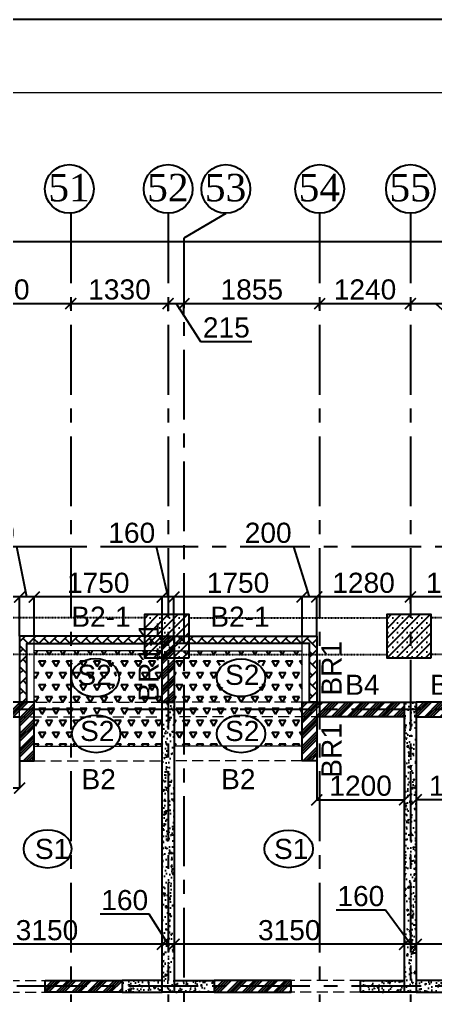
# Model space of a CAD drawing. Header units: inches. Extents: x 278200 to 407749, y -182622 to -96622.
# Drawn here: x 352348 to 358032, y -109950 to -96622 of the extents above; entities that cross this region are included whole.
import ezdxf

# ---------------------------------------------------------------- set-up
doc = ezdxf.new("R2010")
doc.units = ezdxf.units.IN
doc.header["$MEASUREMENT"] = 0
for name, pattern in [('CENTER', [50.8, 31.75, -6.35, 6.35, -6.35]), ('DASHED2', [9.525, 6.35, -3.175]), ('Hidden', [3, 2, -1])]:
    doc.linetypes.add(name, pattern=pattern)
for name, color, linetype in [('160 R.C. WALL HAT', 8, 'Continuous'), ('160 R.C.WALL', 6, 'Continuous'), ('AR-Column', 40, 'Continuous'), ('AR-Hidden', 251, 'DASHED2'), ('BAL. PARAPET WALL', 4, 'Continuous'), ('BEAM TEXT', 4, 'Continuous'), ('DIM', 251, 'Continuous'), ('GIRD CIR', 1, 'Continuous'), ('GIRD TEXT', 4, 'Continuous'), ('GRID', 8, 'CENTER'), ('GRID DIM', 4, 'Continuous'), ('NON S.WALL HATCH', 8, 'Continuous'), ('NON STRUC R.C.WALL', 6, 'Continuous'), ('NON.STRUC.R.C.WALLS', 1, 'Continuous'), ('PARAPET WALL', 4, 'Continuous'), ('SUNKEN', 8, 'Continuous')]:
    doc.layers.add(name, color=color, linetype=linetype)
for name, color, linetype, lineweight in [('BEAMS', 3, 'Continuous', 0), ('JKEC COLHAT', 2, 'Continuous', 20), ('SLAB CIR', 1, 'Continuous', 25), ('SLAB TXT', 3, 'Continuous', 0)]:
    doc.layers.add(name, color=color, linetype=linetype, lineweight=lineweight)
doc.styles.add('T200', font='sanss___.ttf', dxfattribs={"height": 275})
doc.styles.add('T300', font='sanss___.ttf', dxfattribs={"height": 350})
doc.styles.add('T400', font='romantic.ttf')
doc.dimstyles.new('T 200', dxfattribs={"dimtxt": 275, "dimasz": 150, "dimexe": 1, "dimexo": 0, "dimgap": 50, "dimtad": 1, "dimdec": 0, "dimrnd": 5, "dimdsep": 46, "dimtxsty": 'T200', "dimblk": 'ARCHTICK', "dimcen": 2.5, "dimdle": 1, "dimclrd": 5, "dimclre": 253, "dimclrt": 1, "dimadec": 0, "dimazin": 0, "dimtfac": 1, "dimtdec": 0, "dimtmove": 2, "dimatfit": 3, "dimfxl": 0, "dimarcsym": 0})
doc.dimstyles.new('T 300', dxfattribs={"dimtxt": 275, "dimasz": 150, "dimexe": 1, "dimexo": 0, "dimgap": 50, "dimtad": 1, "dimdec": 0, "dimrnd": 5, "dimdsep": 46, "dimtxsty": 'T200', "dimblk": 'ARCHTICK', "dimcen": 2.5, "dimdle": 1, "dimclrd": 5, "dimclre": 253, "dimclrt": 4, "dimadec": 0, "dimazin": 0, "dimtfac": 1, "dimtdec": 0, "dimtmove": 2, "dimatfit": 3, "dimfxl": 0, "dimarcsym": 0})
pattern_1 = [(45, (2626358.34, -227125.94), (-106.066017, 106.066017), []), (45, (2626393.7, -227125.94), (-106.066017, 106.066017), []), (45, (2626429.05, -227125.94), (-106.066017, 106.066017), []), (45, (2626464.41, -227125.94), (-106.066017, 106.066017), [])]
pattern_2 = [(60, (2581941.19, -332303.54), (-93.75, 162.379763), [93.75, -93.75]), (120, (2581941.19, -332303.54), (-187.5, 1e-07), [93.75, -93.75]), (0, (2581894.31, -332222.35), (93.75, 162.379763), [93.75, -93.75])]
pattern_3 = [(50, (2464819.82, 125850.9), (179.315046, -15.688034), [18.75, -206.25]), (355, (2464819.82, 125850.9), (-34.687833, 188.048033), [15, -165]), (100.451444, (2464834.76, 125849.6), (144.627212, 172.359998), [15.935048, -175.285528]), (46.1842, (2464819.82, 125900.9), (266.810333, -41.37982), [28.125, -309.375]), (96.635635, (2464842.05, 125897.46), (233.665486, 243.52965), [23.902586, -262.92844]), (351.184164, (2464819.82, 125900.9), (233.665486, 243.52965), [22.5, -247.5]), (21, (2464844.82, 125888.4), (149.226763, -100.654723), [18.75, -206.25]), (326, (2464844.82, 125888.4), (60.828833, 181.287511), [15, -165]), (71.451445, (2464857.25, 125880.02), (210.055594, 80.632788), [15.935047, -175.285528]), (37.5, (2464819.816, 125850.906), (3.0399638, 83.2234635), [0, -163, 0, -167.5, 0, -165.625]), (7.5, (2464819.82, 125850.91), (65.7673844, 98.602928), [0, -95.5, 0, -159.25, 0, -63.125]), (327.5, (2464764.066, 125850.906), (133.455609, -5.638718), [0, -62.5, 0, -195, 0, -258.75]), (317.5, (2464739.07, 125850.91), (145.7965423, 25.0262456), [0, -81.25, 0, -129.5, 0, -183.75])]
pattern_4 = [(45, (-132245.64, 75915.45), (-66.29126, 66.29126), []), (45, (-132179.35, 75915.45), (-66.29126, 66.29126), [0, -93.75])]

# ---------------------------------------------------------------- blocks, each defined once
blk = doc.blocks.new('_ARCHTICK')
at = {"color": 0, "linetype": 'ByBlock', "const_width": 0.15}
blk.add_lwpolyline([(-0.5, -0.5), (0.5, 0.5)], dxfattribs=at)
blk = doc.blocks.new('*D74')
at = {"layer": 'Defpoints', "color": 0}
for p in [(366494, -99654), (283426, -99879, 15), (366494, -99879, 15)]:
    blk.add_point(p, dxfattribs=at)
at = {"layer": 'GRID DIM', "color": 5, "lineweight": -2}
blk.add_line((283425, -99654), (366495, -99654), dxfattribs=at)
at = {"layer": 'GRID DIM', "color": 253, "lineweight": -2}
for p, q in [((283426, -99879), (283426, -99653)), ((366494, -99879), (366494, -99653))]:
    blk.add_line(p, q, dxfattribs=at)
at = {"layer": 'GRID DIM', "color": 5, "lineweight": -2, "xscale": 150, "yscale": 150, "zscale": 150, "rotation": 180}
blk.add_blockref('_ARCHTICK', (283426, -99654), dxfattribs=at)
at = {"layer": 'GRID DIM', "color": 5, "lineweight": -2, "xscale": 150, "yscale": 150, "zscale": 150}
blk.add_blockref('_ARCHTICK', (366494, -99654), dxfattribs=at)
at = {"layer": 'GRID DIM', "color": 4, "insert": (324960, -99463), "char_height": 275, "attachment_point": 5, "style": 'T200'}
blk.add_mtext('83070', dxfattribs=at)
blk = doc.blocks.new('*D127')
at = {"layer": 'Defpoints', "color": 0}
for p in [(351069, -100595, 15), (353049, -100502), (353049, -100570, 15)]:
    blk.add_point(p, dxfattribs=at)
at = {"layer": 'GRID DIM', "color": 5, "lineweight": -2}
blk.add_line((351068, -100502), (353050, -100502), dxfattribs=at)
at = {"layer": 'GRID DIM', "color": 253, "lineweight": -2}
for p, q in [((351069, -100595), (351069, -100501)), ((353049, -100570), (353049, -100501))]:
    blk.add_line(p, q, dxfattribs=at)
at = {"layer": 'GRID DIM', "color": 5, "lineweight": -2, "xscale": 150, "yscale": 150, "zscale": 150, "rotation": 180}
blk.add_blockref('_ARCHTICK', (351069, -100502), dxfattribs=at)
at = {"layer": 'GRID DIM', "color": 5, "lineweight": -2, "xscale": 150, "yscale": 150, "zscale": 150}
blk.add_blockref('_ARCHTICK', (353049, -100502), dxfattribs=at)
at = {"layer": 'GRID DIM', "color": 4, "insert": (352059, -100310), "char_height": 275, "attachment_point": 5, "style": 'T200'}
blk.add_mtext('1980', dxfattribs=at)
blk = doc.blocks.new('*D128')
at = {"layer": 'Defpoints', "color": 0}
for p in [(353049, -100570, 15), (354379, -100502), (354379, -100607, 15)]:
    blk.add_point(p, dxfattribs=at)
at = {"layer": 'GRID DIM', "color": 5, "lineweight": -2}
blk.add_line((353048, -100502), (354380, -100502), dxfattribs=at)
at = {"layer": 'GRID DIM', "color": 253, "lineweight": -2}
for p, q in [((353049, -100570), (353049, -100501)), ((354379, -100607), (354379, -100501))]:
    blk.add_line(p, q, dxfattribs=at)
at = {"layer": 'GRID DIM', "color": 5, "lineweight": -2, "xscale": 150, "yscale": 150, "zscale": 150, "rotation": 180}
blk.add_blockref('_ARCHTICK', (353049, -100502), dxfattribs=at)
at = {"layer": 'GRID DIM', "color": 5, "lineweight": -2, "xscale": 150, "yscale": 150, "zscale": 150}
blk.add_blockref('_ARCHTICK', (354379, -100502), dxfattribs=at)
at = {"layer": 'GRID DIM', "color": 4, "insert": (353714, -100310), "char_height": 275, "attachment_point": 5, "style": 'T200'}
blk.add_mtext('1330', dxfattribs=at)
blk = doc.blocks.new('*D129')
at = {"layer": 'Defpoints', "color": 0}
for p in [(354379, -100607, 15), (354594, -100502), (354594, -100672, 15)]:
    blk.add_point(p, dxfattribs=at)
at = {"layer": 'GRID DIM', "color": 5, "lineweight": -2}
for p, q in [((354378, -100502), (354595, -100502)), ((354487, -100502), (354823, -101020)), ((354823, -101020), (355524, -101020))]:
    blk.add_line(p, q, dxfattribs=at)
at = {"layer": 'GRID DIM', "color": 253, "lineweight": -2}
for p, q in [((354379, -100607), (354379, -100501)), ((354594, -100672), (354594, -100501))]:
    blk.add_line(p, q, dxfattribs=at)
at = {"layer": 'GRID DIM', "color": 5, "lineweight": -2, "xscale": 150, "yscale": 150, "zscale": 150, "rotation": 180}
blk.add_blockref('_ARCHTICK', (354379, -100502), dxfattribs=at)
at = {"layer": 'GRID DIM', "color": 5, "lineweight": -2, "xscale": 150, "yscale": 150, "zscale": 150}
blk.add_blockref('_ARCHTICK', (354594, -100502), dxfattribs=at)
at = {"layer": 'GRID DIM', "color": 4, "insert": (355174, -100829), "char_height": 275, "attachment_point": 5, "style": 'T200'}
blk.add_mtext('215', dxfattribs=at)
blk = doc.blocks.new('*D130')
at = {"layer": 'Defpoints', "color": 0}
for p in [(356449, -100502), (356449, -100563, 15), (354594, -100672, 15)]:
    blk.add_point(p, dxfattribs=at)
at = {"layer": 'GRID DIM', "color": 5, "lineweight": -2}
blk.add_line((354593, -100502), (356450, -100502), dxfattribs=at)
at = {"layer": 'GRID DIM', "color": 253, "lineweight": -2}
for p, q in [((354594, -100672), (354594, -100501)), ((356449, -100563), (356449, -100501))]:
    blk.add_line(p, q, dxfattribs=at)
at = {"layer": 'GRID DIM', "color": 5, "lineweight": -2, "xscale": 150, "yscale": 150, "zscale": 150, "rotation": 180}
blk.add_blockref('_ARCHTICK', (354594, -100502), dxfattribs=at)
at = {"layer": 'GRID DIM', "color": 5, "lineweight": -2, "xscale": 150, "yscale": 150, "zscale": 150}
blk.add_blockref('_ARCHTICK', (356449, -100502), dxfattribs=at)
at = {"layer": 'GRID DIM', "color": 4, "insert": (355522, -100310), "char_height": 275, "attachment_point": 5, "style": 'T200'}
blk.add_mtext('1855', dxfattribs=at)
blk = doc.blocks.new('*D131')
at = {"layer": 'Defpoints', "color": 0}
for p in [(356449, -100563, 15), (357689, -100502), (357689, -100588, 15)]:
    blk.add_point(p, dxfattribs=at)
at = {"layer": 'GRID DIM', "color": 5, "lineweight": -2}
blk.add_line((356448, -100502), (357690, -100502), dxfattribs=at)
at = {"layer": 'GRID DIM', "color": 253, "lineweight": -2}
for p, q in [((356449, -100563), (356449, -100501)), ((357689, -100588), (357689, -100501))]:
    blk.add_line(p, q, dxfattribs=at)
at = {"layer": 'GRID DIM', "color": 5, "lineweight": -2, "xscale": 150, "yscale": 150, "zscale": 150, "rotation": 180}
blk.add_blockref('_ARCHTICK', (356449, -100502), dxfattribs=at)
at = {"layer": 'GRID DIM', "color": 5, "lineweight": -2, "xscale": 150, "yscale": 150, "zscale": 150}
blk.add_blockref('_ARCHTICK', (357689, -100502), dxfattribs=at)
at = {"layer": 'GRID DIM', "color": 4, "insert": (357069, -100310), "char_height": 275, "attachment_point": 5, "style": 'T200'}
blk.add_mtext('1240', dxfattribs=at)
blk = doc.blocks.new('*D132')
at = {"layer": 'Defpoints', "color": 0}
for p in [(357689, -100588, 15), (358374, -100502), (358374, -100550, 15)]:
    blk.add_point(p, dxfattribs=at)
at = {"layer": 'GRID DIM', "color": 5, "lineweight": -2}
for p, q in [((357688, -100502), (358375, -100502)), ((358032, -100502), (358633, -101043)), ((358633, -101043), (359330, -101043))]:
    blk.add_line(p, q, dxfattribs=at)
at = {"layer": 'GRID DIM', "color": 253, "lineweight": -2}
for p, q in [((357689, -100588), (357689, -100501)), ((358374, -100550), (358374, -100501))]:
    blk.add_line(p, q, dxfattribs=at)
at = {"layer": 'GRID DIM', "color": 5, "lineweight": -2, "xscale": 150, "yscale": 150, "zscale": 150, "rotation": 180}
blk.add_blockref('_ARCHTICK', (357689, -100502), dxfattribs=at)
at = {"layer": 'GRID DIM', "color": 5, "lineweight": -2, "xscale": 150, "yscale": 150, "zscale": 150}
blk.add_blockref('_ARCHTICK', (358374, -100502), dxfattribs=at)
at = {"layer": 'GRID DIM', "color": 4, "insert": (358982, -100852), "char_height": 275, "attachment_point": 5, "style": 'T200'}
blk.add_mtext('685', dxfattribs=at)
blk = doc.blocks.new('*D296')
at = {"layer": 'Defpoints', "color": 0}
for p in [(357769, -109251), (357769, -109329, 15), (360919, -109375, 15)]:
    blk.add_point(p, dxfattribs=at)
at = {"layer": 'DIM', "color": 5, "lineweight": -2}
blk.add_line((360920, -109251), (357768, -109251), dxfattribs=at)
at = {"layer": 'DIM', "color": 253, "lineweight": -2}
for p, q in [((357769, -109329), (357769, -109250)), ((360919, -109375), (360919, -109250))]:
    blk.add_line(p, q, dxfattribs=at)
at = {"layer": 'DIM', "color": 5, "lineweight": -2, "xscale": 150, "yscale": 150, "zscale": 150, "rotation": 180}
blk.add_blockref('_ARCHTICK', (357769, -109251), dxfattribs=at)
at = {"layer": 'DIM', "color": 5, "lineweight": -2, "xscale": 150, "yscale": 150, "zscale": 150}
blk.add_blockref('_ARCHTICK', (360919, -109251), dxfattribs=at)
at = {"layer": 'DIM', "color": 1, "insert": (359344, -109060), "char_height": 275, "attachment_point": 5, "style": 'T200'}
blk.add_mtext('3150', dxfattribs=at)
blk = doc.blocks.new('*D297')
at = {"layer": 'Defpoints', "color": 0}
for p in [(357609, -109251), (357609, -109361, 15), (357769, -109329, 15)]:
    blk.add_point(p, dxfattribs=at)
at = {"layer": 'DIM', "color": 5, "lineweight": -2}
for p, q in [((357348, -108786), (356676, -108786)), ((357689, -109251), (357348, -108786)), ((357770, -109251), (357608, -109251))]:
    blk.add_line(p, q, dxfattribs=at)
at = {"layer": 'DIM', "color": 253, "lineweight": -2}
for p, q in [((357609, -109361), (357609, -109250)), ((357769, -109329), (357769, -109250))]:
    blk.add_line(p, q, dxfattribs=at)
at = {"layer": 'DIM', "color": 5, "lineweight": -2, "xscale": 150, "yscale": 150, "zscale": 150, "rotation": 180}
blk.add_blockref('_ARCHTICK', (357609, -109251), dxfattribs=at)
at = {"layer": 'DIM', "color": 5, "lineweight": -2, "xscale": 150, "yscale": 150, "zscale": 150}
blk.add_blockref('_ARCHTICK', (357769, -109251), dxfattribs=at)
at = {"layer": 'DIM', "color": 1, "insert": (357012, -108594), "char_height": 275, "attachment_point": 5, "style": 'T200'}
blk.add_mtext('160', dxfattribs=at)
blk = doc.blocks.new('*D298')
at = {"layer": 'Defpoints', "color": 0}
for p in [(354459, -109251), (354459, -109330, 15), (357609, -109361, 15)]:
    blk.add_point(p, dxfattribs=at)
at = {"layer": 'DIM', "color": 5, "lineweight": -2}
blk.add_line((357610, -109251), (354458, -109251), dxfattribs=at)
at = {"layer": 'DIM', "color": 253, "lineweight": -2}
for p, q in [((354459, -109330), (354459, -109250)), ((357609, -109361), (357609, -109250))]:
    blk.add_line(p, q, dxfattribs=at)
at = {"layer": 'DIM', "color": 5, "lineweight": -2, "xscale": 150, "yscale": 150, "zscale": 150, "rotation": 180}
blk.add_blockref('_ARCHTICK', (354459, -109251), dxfattribs=at)
at = {"layer": 'DIM', "color": 5, "lineweight": -2, "xscale": 150, "yscale": 150, "zscale": 150}
blk.add_blockref('_ARCHTICK', (357609, -109251), dxfattribs=at)
at = {"layer": 'DIM', "color": 1, "insert": (356034, -109060), "char_height": 275, "attachment_point": 5, "style": 'T200'}
blk.add_mtext('3150', dxfattribs=at)
blk = doc.blocks.new('*D299')
at = {"layer": 'Defpoints', "color": 0}
for p in [(354299, -109251), (354299, -109352, 15), (354459, -109330, 15)]:
    blk.add_point(p, dxfattribs=at)
at = {"layer": 'DIM', "color": 5, "lineweight": -2}
for p, q in [((354122, -108841), (353450, -108841)), ((354379, -109251), (354122, -108841)), ((354460, -109251), (354298, -109251))]:
    blk.add_line(p, q, dxfattribs=at)
at = {"layer": 'DIM', "color": 253, "lineweight": -2}
for p, q in [((354299, -109352), (354299, -109250)), ((354459, -109330), (354459, -109250))]:
    blk.add_line(p, q, dxfattribs=at)
at = {"layer": 'DIM', "color": 5, "lineweight": -2, "xscale": 150, "yscale": 150, "zscale": 150, "rotation": 180}
blk.add_blockref('_ARCHTICK', (354299, -109251), dxfattribs=at)
at = {"layer": 'DIM', "color": 5, "lineweight": -2, "xscale": 150, "yscale": 150, "zscale": 150}
blk.add_blockref('_ARCHTICK', (354459, -109251), dxfattribs=at)
at = {"layer": 'DIM', "color": 1, "insert": (353786, -108649), "char_height": 275, "attachment_point": 5, "style": 'T200'}
blk.add_mtext('160', dxfattribs=at)
blk = doc.blocks.new('*D300')
at = {"layer": 'Defpoints', "color": 0}
for p in [(351149, -109251), (354299, -109352, 15), (351149, -109485, 15)]:
    blk.add_point(p, dxfattribs=at)
at = {"layer": 'DIM', "color": 5, "lineweight": -2}
blk.add_line((354300, -109251), (351148, -109251), dxfattribs=at)
at = {"layer": 'DIM', "color": 253, "lineweight": -2}
for p, q in [((351149, -109485), (351149, -109250)), ((354299, -109352), (354299, -109250))]:
    blk.add_line(p, q, dxfattribs=at)
at = {"layer": 'DIM', "color": 5, "lineweight": -2, "xscale": 150, "yscale": 150, "zscale": 150, "rotation": 180}
blk.add_blockref('_ARCHTICK', (351149, -109251), dxfattribs=at)
at = {"layer": 'DIM', "color": 5, "lineweight": -2, "xscale": 150, "yscale": 150, "zscale": 150}
blk.add_blockref('_ARCHTICK', (354299, -109251), dxfattribs=at)
at = {"layer": 'DIM', "color": 1, "insert": (352724, -109060), "char_height": 275, "attachment_point": 5, "style": 'T200'}
blk.add_mtext('3150', dxfattribs=at)
blk = doc.blocks.new('*D441')
at = {"layer": 'Defpoints', "color": 0}
for p in [(357689, -104508), (357689, -104595, 15), (358969, -105045, 15)]:
    blk.add_point(p, dxfattribs=at)
at = {"layer": 'DIM', "color": 5, "lineweight": -2}
blk.add_line((358970, -104508), (357688, -104508), dxfattribs=at)
at = {"layer": 'DIM', "color": 253, "lineweight": -2}
for p, q in [((357689, -104595), (357689, -104507)), ((358969, -105045), (358969, -104507))]:
    blk.add_line(p, q, dxfattribs=at)
at = {"layer": 'DIM', "color": 5, "lineweight": -2, "xscale": 150, "yscale": 150, "zscale": 150, "rotation": 180}
blk.add_blockref('_ARCHTICK', (357689, -104508), dxfattribs=at)
at = {"layer": 'DIM', "color": 5, "lineweight": -2, "xscale": 150, "yscale": 150, "zscale": 150}
blk.add_blockref('_ARCHTICK', (358969, -104508), dxfattribs=at)
at = {"layer": 'DIM', "color": 1, "insert": (358329, -104316), "char_height": 275, "attachment_point": 5, "style": 'T200'}
blk.add_mtext('1280', dxfattribs=at)
blk = doc.blocks.new('*D442')
at = {"layer": 'Defpoints', "color": 0}
for p in [(356409, -104508), (357689, -104595, 15), (356409, -105045, 15)]:
    blk.add_point(p, dxfattribs=at)
at = {"layer": 'DIM', "color": 5, "lineweight": -2}
blk.add_line((357690, -104508), (356408, -104508), dxfattribs=at)
at = {"layer": 'DIM', "color": 253, "lineweight": -2}
for p, q in [((356409, -105045), (356409, -104507)), ((357689, -104595), (357689, -104507))]:
    blk.add_line(p, q, dxfattribs=at)
at = {"layer": 'DIM', "color": 5, "lineweight": -2, "xscale": 150, "yscale": 150, "zscale": 150, "rotation": 180}
blk.add_blockref('_ARCHTICK', (356409, -104508), dxfattribs=at)
at = {"layer": 'DIM', "color": 5, "lineweight": -2, "xscale": 150, "yscale": 150, "zscale": 150}
blk.add_blockref('_ARCHTICK', (357689, -104508), dxfattribs=at)
at = {"layer": 'DIM', "color": 1, "insert": (357049, -104316), "char_height": 275, "attachment_point": 5, "style": 'T200'}
blk.add_mtext('1280', dxfattribs=at)
blk = doc.blocks.new('*D443')
at = {"layer": 'Defpoints', "color": 0}
for p in [(356209, -104508), (356209, -105045, 15), (356409, -105045, 15)]:
    blk.add_point(p, dxfattribs=at)
at = {"layer": 'DIM', "color": 5, "lineweight": -2}
for p, q in [((356095, -103825), (355396, -103825)), ((356309, -104508), (356095, -103825)), ((356410, -104508), (356208, -104508))]:
    blk.add_line(p, q, dxfattribs=at)
at = {"layer": 'DIM', "color": 253, "lineweight": -2}
for p, q in [((356209, -105045), (356209, -104507)), ((356409, -105045), (356409, -104507))]:
    blk.add_line(p, q, dxfattribs=at)
at = {"layer": 'DIM', "color": 5, "lineweight": -2, "xscale": 150, "yscale": 150, "zscale": 150, "rotation": 180}
blk.add_blockref('_ARCHTICK', (356209, -104508), dxfattribs=at)
at = {"layer": 'DIM', "color": 5, "lineweight": -2, "xscale": 150, "yscale": 150, "zscale": 150}
blk.add_blockref('_ARCHTICK', (356409, -104508), dxfattribs=at)
at = {"layer": 'DIM', "color": 1, "insert": (355746, -103633), "char_height": 275, "attachment_point": 5, "style": 'T200'}
blk.add_mtext('200', dxfattribs=at)
blk = doc.blocks.new('*D444')
at = {"layer": 'Defpoints', "color": 0}
for p in [(354459, -104508), (354459, -105045, 15), (356209, -105045, 15)]:
    blk.add_point(p, dxfattribs=at)
at = {"layer": 'DIM', "color": 5, "lineweight": -2}
blk.add_line((356210, -104508), (354458, -104508), dxfattribs=at)
at = {"layer": 'DIM', "color": 253, "lineweight": -2}
for p, q in [((354459, -105045), (354459, -104507)), ((356209, -105045), (356209, -104507))]:
    blk.add_line(p, q, dxfattribs=at)
at = {"layer": 'DIM', "color": 5, "lineweight": -2, "xscale": 150, "yscale": 150, "zscale": 150, "rotation": 180}
blk.add_blockref('_ARCHTICK', (354459, -104508), dxfattribs=at)
at = {"layer": 'DIM', "color": 5, "lineweight": -2, "xscale": 150, "yscale": 150, "zscale": 150}
blk.add_blockref('_ARCHTICK', (356209, -104508), dxfattribs=at)
at = {"layer": 'DIM', "color": 1, "insert": (355334, -104316), "char_height": 275, "attachment_point": 5, "style": 'T200'}
blk.add_mtext('1750', dxfattribs=at)
blk = doc.blocks.new('*D445')
at = {"layer": 'Defpoints', "color": 0}
for p in [(354299, -104508), (354299, -105045, 15), (354459, -105045, 15)]:
    blk.add_point(p, dxfattribs=at)
at = {"layer": 'DIM', "color": 5, "lineweight": -2}
for p, q in [((354218, -103825), (353546, -103825)), ((354379, -104508), (354218, -103825)), ((354460, -104508), (354298, -104508))]:
    blk.add_line(p, q, dxfattribs=at)
at = {"layer": 'DIM', "color": 253, "lineweight": -2}
for p, q in [((354299, -105045), (354299, -104507)), ((354459, -105045), (354459, -104507))]:
    blk.add_line(p, q, dxfattribs=at)
at = {"layer": 'DIM', "color": 5, "lineweight": -2, "xscale": 150, "yscale": 150, "zscale": 150, "rotation": 180}
blk.add_blockref('_ARCHTICK', (354299, -104508), dxfattribs=at)
at = {"layer": 'DIM', "color": 5, "lineweight": -2, "xscale": 150, "yscale": 150, "zscale": 150}
blk.add_blockref('_ARCHTICK', (354459, -104508), dxfattribs=at)
at = {"layer": 'DIM', "color": 1, "insert": (353882, -103633), "char_height": 275, "attachment_point": 5, "style": 'T200'}
blk.add_mtext('160', dxfattribs=at)
blk = doc.blocks.new('*D446')
at = {"layer": 'Defpoints', "color": 0}
for p in [(352549, -104508), (352549, -105045, 15), (354299, -105045, 15)]:
    blk.add_point(p, dxfattribs=at)
at = {"layer": 'DIM', "color": 5, "lineweight": -2}
blk.add_line((354300, -104508), (352548, -104508), dxfattribs=at)
at = {"layer": 'DIM', "color": 253, "lineweight": -2}
for p, q in [((352549, -105045), (352549, -104507)), ((354299, -105045), (354299, -104507))]:
    blk.add_line(p, q, dxfattribs=at)
at = {"layer": 'DIM', "color": 5, "lineweight": -2, "xscale": 150, "yscale": 150, "zscale": 150, "rotation": 180}
blk.add_blockref('_ARCHTICK', (352549, -104508), dxfattribs=at)
at = {"layer": 'DIM', "color": 5, "lineweight": -2, "xscale": 150, "yscale": 150, "zscale": 150}
blk.add_blockref('_ARCHTICK', (354299, -104508), dxfattribs=at)
at = {"layer": 'DIM', "color": 1, "insert": (353424, -104316), "char_height": 275, "attachment_point": 5, "style": 'T200'}
blk.add_mtext('1750', dxfattribs=at)
blk = doc.blocks.new('*D447')
at = {"layer": 'Defpoints', "color": 0}
for p in [(352349, -104508), (352349, -105045, 15), (352549, -105045, 15)]:
    blk.add_point(p, dxfattribs=at)
at = {"layer": 'DIM', "color": 5, "lineweight": -2}
for p, q in [((352313, -103825), (351615, -103825)), ((352449, -104508), (352313, -103825)), ((352550, -104508), (352348, -104508))]:
    blk.add_line(p, q, dxfattribs=at)
at = {"layer": 'DIM', "color": 253, "lineweight": -2}
for p, q in [((352349, -105045), (352349, -104507)), ((352549, -105045), (352549, -104507))]:
    blk.add_line(p, q, dxfattribs=at)
at = {"layer": 'DIM', "color": 5, "lineweight": -2, "xscale": 150, "yscale": 150, "zscale": 150, "rotation": 180}
blk.add_blockref('_ARCHTICK', (352349, -104508), dxfattribs=at)
at = {"layer": 'DIM', "color": 5, "lineweight": -2, "xscale": 150, "yscale": 150, "zscale": 150}
blk.add_blockref('_ARCHTICK', (352549, -104508), dxfattribs=at)
at = {"layer": 'DIM', "color": 1, "insert": (351964, -103633), "char_height": 275, "attachment_point": 5, "style": 'T200'}
blk.add_mtext('200', dxfattribs=at)
blk = doc.blocks.new('*D448')
at = {"layer": 'Defpoints', "color": 0}
for p in [(349789, -104508), (349789, -105045, 15), (352349, -105045, 15)]:
    blk.add_point(p, dxfattribs=at)
at = {"layer": 'DIM', "color": 5, "lineweight": -2}
blk.add_line((352350, -104508), (349788, -104508), dxfattribs=at)
at = {"layer": 'DIM', "color": 253, "lineweight": -2}
for p, q in [((349789, -105045), (349789, -104507)), ((352349, -105045), (352349, -104507))]:
    blk.add_line(p, q, dxfattribs=at)
at = {"layer": 'DIM', "color": 5, "lineweight": -2, "xscale": 150, "yscale": 150, "zscale": 150, "rotation": 180}
blk.add_blockref('_ARCHTICK', (349789, -104508), dxfattribs=at)
at = {"layer": 'DIM', "color": 5, "lineweight": -2, "xscale": 150, "yscale": 150, "zscale": 150}
blk.add_blockref('_ARCHTICK', (352349, -104508), dxfattribs=at)
at = {"layer": 'DIM', "color": 1, "insert": (351069, -104316), "char_height": 275, "attachment_point": 5, "style": 'T200'}
blk.add_mtext('2560', dxfattribs=at)
blk = doc.blocks.new('*D797')
at = {"layer": 'Defpoints', "color": 0}
for p in [(357769, -106745, 15), (358969, -106745, 15), (357769, -107279)]:
    blk.add_point(p, dxfattribs=at)
at = {"layer": 'DIM', "color": 253, "lineweight": -2}
for p, q in [((357769, -106745), (357769, -107280)), ((358969, -106745), (358969, -107280))]:
    blk.add_line(p, q, dxfattribs=at)
at = {"layer": 'DIM', "color": 5, "lineweight": -2}
blk.add_line((358970, -107279), (357768, -107279), dxfattribs=at)
at = {"layer": 'DIM', "color": 5, "lineweight": -2, "xscale": 150, "yscale": 150, "zscale": 150, "rotation": 180}
blk.add_blockref('_ARCHTICK', (357769, -107279), dxfattribs=at)
at = {"layer": 'DIM', "color": 5, "lineweight": -2, "xscale": 150, "yscale": 150, "zscale": 150}
blk.add_blockref('_ARCHTICK', (358969, -107279), dxfattribs=at)
at = {"layer": 'DIM', "color": 1, "insert": (358369, -107087), "char_height": 275, "attachment_point": 5, "style": 'T200'}
blk.add_mtext('1200', dxfattribs=at)
blk = doc.blocks.new('*D789')
at = {"layer": 'Defpoints', "color": 0}
for p in [(356409, -106745, 15), (357609, -106745, 15), (357609, -107279)]:
    blk.add_point(p, dxfattribs=at)
at = {"layer": 'DIM', "color": 253, "lineweight": -2}
for p, q in [((356409, -106745), (356409, -107280)), ((357609, -106745), (357609, -107280))]:
    blk.add_line(p, q, dxfattribs=at)
at = {"layer": 'DIM', "color": 5, "lineweight": -2}
blk.add_line((356408, -107279), (357610, -107279), dxfattribs=at)
at = {"layer": 'DIM', "color": 5, "lineweight": -2, "xscale": 150, "yscale": 150, "zscale": 150, "rotation": 180}
blk.add_blockref('_ARCHTICK', (356409, -107279), dxfattribs=at)
at = {"layer": 'DIM', "color": 5, "lineweight": -2, "xscale": 150, "yscale": 150, "zscale": 150}
blk.add_blockref('_ARCHTICK', (357609, -107279), dxfattribs=at)
at = {"layer": 'DIM', "color": 1, "insert": (357009, -107087), "char_height": 275, "attachment_point": 5, "style": 'T200'}
blk.add_mtext('1200', dxfattribs=at)
blk = doc.blocks.new('*D790')
at = {"layer": 'Defpoints', "color": 0}
for p in [(351149, -106745, 14), (352349, -106745), (351149, -107118)]:
    blk.add_point(p, dxfattribs=at)
at = {"layer": 'DIM', "color": 253, "lineweight": -2}
for p, q in [((351149, -106745), (351149, -107119)), ((352349, -106745), (352349, -107119))]:
    blk.add_line(p, q, dxfattribs=at)
at = {"layer": 'DIM', "color": 5, "lineweight": -2}
blk.add_line((352350, -107118), (351148, -107118), dxfattribs=at)
at = {"layer": 'DIM', "color": 5, "lineweight": -2, "xscale": 150, "yscale": 150, "zscale": 150, "rotation": 180}
blk.add_blockref('_ARCHTICK', (351149, -107118), dxfattribs=at)
at = {"layer": 'DIM', "color": 5, "lineweight": -2, "xscale": 150, "yscale": 150, "zscale": 150}
blk.add_blockref('_ARCHTICK', (352349, -107118), dxfattribs=at)
at = {"layer": 'DIM', "color": 1, "insert": (351749, -106927), "char_height": 275, "attachment_point": 5, "style": 'T200'}
blk.add_mtext('1200', dxfattribs=at)
blk = doc.blocks.new('A$C02A55DAE')
at = {"layer": 'NON S.WALL HATCH'}
h = blk.add_hatch(dxfattribs=at)
h.set_pattern_fill('SACNCR', color=256, scale=1000)
h.set_pattern_definition(pattern_4)
h.paths.add_polyline_path([(69399, 600), (68799, 600), (68799, 1200), (69399, 1200)])
h = blk.add_hatch(dxfattribs=at)
h.set_pattern_fill('SACNCR', color=256, scale=1000)
h.set_pattern_definition(pattern_4)
h.paths.add_polyline_path([(72709, 600), (72109, 600), (72109, 1200), (72709, 1200)])
at = {"layer": 'AR-Column', "color": 4, "elevation": -29}
for points in [[(69399, 600), (68799, 600), (68799, 1200), (69399, 1200)], [(72709, 600), (72109, 600), (72109, 1200), (72709, 1200)]]:
    blk.add_lwpolyline(points, close=True, dxfattribs=at)
at = {"layer": 'AR-Hidden', "ltscale": 0.009}
for p, q in [((68799, 1150, -29), (66089, 1150, -29)), ((69399, 1150, -29), (72109, 1150, -29)), ((75419, 1150, -29), (72709, 1150, -29)), ((68799, 650, -29), (66089, 650, -29)), ((69399, 650, -29), (72109, 650, -29)), ((75419, 650, -29), (72709, 650, -29))]:
    blk.add_line(p, q, dxfattribs=at)

msp = doc.modelspace()

# ---------------------------------------------------------------- hatches: boundary and pattern name
at = {"layer": '160 R.C. WALL HAT'}
h = msp.add_hatch(dxfattribs=at)
h.set_pattern_fill('AR-CONC', color=256, scale=25)
h.set_pattern_definition(pattern_3)
h.paths.add_polyline_path([(354299.3, -105944.9), (354459.3, -105944.9), (354459.3, -109904.9), (354299.3, -109904.9)])
h = msp.add_hatch(dxfattribs=at)
h.set_pattern_fill('AR-CONC', color=256, scale=25)
h.set_pattern_definition(pattern_3)
h.paths.add_polyline_path([(357769.3, -109904.9), (357609.3, -109904.9), (357609.3, -105944.9), (357769.3, -105944.9)])
h = msp.add_hatch(dxfattribs=at)
h.set_pattern_fill('AR-CONC', color=256, scale=25)
h.set_pattern_definition(pattern_3)
h.paths.add_polyline_path([(353749.3, -109744.9), (354299.3, -109744.9), (354299.3, -109904.9), (353749.3, -109904.9)])
h = msp.add_hatch(dxfattribs=at)
h.set_pattern_fill('AR-CONC', color=256, scale=25)
h.set_pattern_definition(pattern_3)
h.paths.add_polyline_path([(354459.3, -109744.9), (355009.3, -109744.9), (355009.3, -109904.9), (354459.3, -109904.9)])
h = msp.add_hatch(dxfattribs=at)
h.set_pattern_fill('AR-CONC', color=256, scale=25)
h.set_pattern_definition(pattern_3)
h.paths.add_polyline_path([(357009.3, -109744.9), (357009.3, -109904.9), (357609.3, -109904.9), (357609.3, -109744.9)])
h = msp.add_hatch(dxfattribs=at)
h.set_pattern_fill('AR-CONC', color=256, scale=25)
h.set_pattern_definition(pattern_3)
h.paths.add_polyline_path([(358369.3, -109744.9), (358369.3, -109904.9), (357769.3, -109904.9), (357769.3, -109744.9)])
at = {"layer": 'BAL. PARAPET WALL'}
h = msp.add_hatch(dxfattribs=at)
h.set_pattern_fill('AR-HBONE', color=256, angle=-90, style=0)
h.set_pattern_definition([(315, (850980.63, 2020013.36), (143.684098, -4e-14), [304.8, -101.6]), (45, (851052.47, 2019941.51), (143.684098, -4e-14), [304.8, -101.6])])
h.paths.add_polyline_path([(354299.3, -105144.9), (354299.3, -105044.9), (352349.3, -105044.9), (352349.3, -105944.9), (352449.3, -105944.9), (352449.3, -105144.9)])
h = msp.add_hatch(dxfattribs=at)
h.set_pattern_fill('AR-HBONE', color=256, angle=-90, style=0)
h.set_pattern_definition([(315, (850980.63, 2020013.36), (143.684098, -4e-14), [304.8, -101.6]), (45, (851052.47, 2019941.51), (143.684098, -4e-14), [304.8, -101.6])])
h.paths.add_polyline_path([(354459.3, -105144.9), (354459.3, -105044.9), (356409.3, -105044.9), (356409.3, -105944.9), (356309.3, -105944.9), (356309.3, -105144.9)])
at = {"layer": 'NON STRUC R.C.WALL'}
h = msp.add_hatch(dxfattribs=at)
h.set_pattern_fill('ANSI34', color=1, scale=200)
h.set_pattern_definition([(45, (2626358.34, -227165.94), (-106.066017, 106.066017), []), (45, (2626393.7, -227165.94), (-106.066017, 106.066017), []), (45, (2626429.05, -227165.94), (-106.066017, 106.066017), []), (45, (2626464.41, -227165.94), (-106.066017, 106.066017), [])])
h.paths.add_polyline_path([(354459.3, -105944.9), (354299.3, -105944.9), (354299.3, -105044.9), (354459.3, -105044.9)])
h = msp.add_hatch(dxfattribs=at)
h.set_pattern_fill('ANSI34', color=1, scale=200)
h.set_pattern_definition(pattern_1)
h.paths.add_polyline_path([(351149.3, -106144.9), (352349.3, -106144.9), (352349.3, -106744.9), (352549.3, -106744.9), (352549.3, -105944.9), (351149.3, -105944.9)])
h = msp.add_hatch(dxfattribs=at)
h.set_pattern_fill('ANSI34', color=1, scale=200)
h.set_pattern_definition(pattern_1)
h.paths.add_polyline_path([(357609.3, -106144.9), (356409.3, -106144.9), (356409.3, -106744.9), (356209.3, -106744.9), (356209.3, -105944.9), (357609.3, -105944.9)])
h = msp.add_hatch(dxfattribs=at)
h.set_pattern_fill('ANSI34', color=1, scale=200)
h.set_pattern_definition(pattern_1)
h.paths.add_polyline_path([(357769.3, -106144.9), (358969.3, -106144.9), (358969.3, -106744.9), (359169.3, -106744.9), (359169.3, -105944.9), (357769.3, -105944.9)])
h = msp.add_hatch(dxfattribs=at)
h.set_pattern_fill('ANSI34', color=1, scale=200)
h.set_pattern_definition(pattern_1)
h.paths.add_polyline_path([(352699.3, -109744.9), (353749.3, -109744.9), (353749.3, -109904.9), (352699.3, -109904.9)])
h = msp.add_hatch(dxfattribs=at)
h.set_pattern_fill('ANSI34', color=1, scale=200)
h.set_pattern_definition(pattern_1)
h.paths.add_polyline_path([(356059.3, -109744.9), (355009.3, -109744.9), (355009.3, -109904.9), (356059.3, -109904.9)])
at = {"layer": 'SUNKEN'}
h = msp.add_hatch(dxfattribs=at)
h.set_pattern_fill('TRIANG', color=256, scale=500)
h.set_pattern_definition(pattern_2)
h.paths.add_polyline_path([(354299.3, -105244.9), (352549.3, -105244.9), (352549.3, -105944.9), (354299.3, -105944.9)])
edge = h.paths.add_edge_path(flags=16)
edge.add_ellipse((353383.2, -105570.6), major_axis=(331, 0), ratio=0.77685, start_angle=0, end_angle=360, ccw=False)
h.paths.add_polyline_path([(354299.3, -105944.9), (352549.3, -105944.9), (352549.3, -106144.9), (354299.3, -106144.9)])
h.paths.add_polyline_path([(353067.8, -105357.6), (353067.8, -105788.7), (353672.9, -105788.7), (353672.9, -105357.6)], flags=16)
h.paths.add_polyline_path([(353191.4, -106580.1), (353199.7, -106544.9), (352549.3, -106544.9), (352549.3, -106144.9), (353253.2, -106144.9), (353246.6, -106147.4), (353235.1, -106152.1), (353223.7, -106157.2), (353212.7, -106162.6), (353201.9, -106168.3), (353191.4, -106174.4), (353181.3, -106180.8), (353171.4, -106187.5), (353162, -106194.5), (353152.9, -106201.8), (353144.1, -106209.4), (353135.8, -106217.2), (353127.8, -106225.3), (353120.3, -106233.6), (353113.2, -106242.2), (353106.6, -106250.9), (353100.4, -106259.8), (353094.6, -106269), (353089.4, -106278.3), (353084.6, -106287.7), (353080.3, -106297.3), (353076.4, -106307), (353073.1, -106316.9), (353070.3, -106326.8), (353068, -106336.8), (353066.2, -106346.9), (353064.9, -106357), (353064.1, -106367.1), (353063.9, -106377.3), (353064.1, -106387.4), (353064.9, -106397.6), (353066.2, -106407.7), (353068, -106417.7), (353070.3, -106427.7), (353073.1, -106437.7), (353076.4, -106447.5), (353080.3, -106457.2), (353084.6, -106466.8), (353089.4, -106476.3), (353094.6, -106485.6), (353100.4, -106494.7), (353106.6, -106503.6), (353113.2, -106512.4), (353120.3, -106520.9), (353127.8, -106529.2), (353135.8, -106537.3), (353144.1, -106545.1), (353152.9, -106552.7), (353162, -106560), (353171.4, -106567), (353181.3, -106573.7)])
h.paths.add_polyline_path([(353590, -106544.9), (353593.1, -106583.2), (353603.4, -106576.9), (353613.4, -106570.4), (353623.1, -106563.5), (353632.4, -106556.4), (353641.3, -106548.9), (353649.8, -106541.2), (353658, -106533.3), (353665.7, -106525.1), (353673, -106516.7), (353679.9, -106508), (353686.3, -106499.2), (353692.3, -106490.1), (353697.8, -106480.9), (353702.8, -106471.5), (353707.4, -106462), (353711.4, -106452.4), (353715, -106442.6), (353718.1, -106432.7), (353720.6, -106422.7), (353722.7, -106412.7), (353724.2, -106402.6), (353725.3, -106392.5), (353725.8, -106382.3), (353725.8, -106372.2), (353725.3, -106362), (353724.2, -106351.9), (353722.7, -106341.8), (353720.6, -106331.8), (353718.1, -106321.8), (353715, -106311.9), (353711.4, -106302.2), (353707.4, -106292.5), (353702.8, -106283), (353697.8, -106273.6), (353692.3, -106264.4), (353686.3, -106255.4), (353679.9, -106246.5), (353673, -106237.9), (353665.7, -106229.4), (353658, -106221.2), (353649.8, -106213.3), (353641.3, -106205.6), (353632.4, -106198.2), (353623.1, -106191), (353613.4, -106184.1), (353603.4, -106177.6), (353593.1, -106171.3), (353582.5, -106165.4), (353571.6, -106159.8), (353560.4, -106154.6), (353548.9, -106149.7), (353537.2, -106145.1), (353536.6, -106144.9), (354299.3, -106144.9), (354299.3, -106544.9)])
h = msp.add_hatch(dxfattribs=at)
h.set_pattern_fill('TRIANG', color=256, scale=500)
h.set_pattern_definition(pattern_2)
h.paths.add_polyline_path([(354459.3, -105244.9), (356209.3, -105244.9), (356209.3, -105944.9), (354459.3, -105944.9)])
edge = h.paths.add_edge_path(flags=16)
edge.add_ellipse((355375.3, -105570.6), major_axis=(-331, 0), ratio=0.77685, start_angle=0, end_angle=360)
h.paths.add_polyline_path([(354459.3, -105944.9), (356209.3, -105944.9), (356209.3, -106144.9), (354459.3, -106144.9)])
h.paths.add_polyline_path([(355690.8, -105357.6), (355690.8, -105788.7), (355085.7, -105788.7), (355085.7, -105357.6)], flags=0)
h.paths.add_polyline_path([(355233.7, -106144.9), (355224.1, -106148.5), (355211.8, -106153.7), (355199.9, -106159.2), (355188.2, -106165.2), (355176.8, -106171.5), (355165.9, -106178.2), (355155.2, -106185.2), (355145, -106192.6), (355135.2, -106200.3), (355125.8, -106208.3), (355116.9, -106216.6), (355108.4, -106225.2), (355100.4, -106234.1), (355092.8, -106243.3), (355085.8, -106252.6), (355079.3, -106262.2), (355073.3, -106272), (355067.9, -106282), (355063, -106292.2), (355058.6, -106302.5), (355054.9, -106312.9), (355051.7, -106323.4), (355049, -106334.1), (355047, -106344.8), (355045.5, -106355.6), (355044.6, -106366.4), (355044.3, -106377.3), (355044.6, -106388.1), (355045.5, -106398.9), (355047, -106409.7), (355049, -106420.4), (355051.7, -106431.1), (355054.9, -106441.6), (355058.6, -106452.1), (355063, -106462.4), (355067.9, -106472.5), (355073.3, -106482.5), (355079.3, -106492.3), (355085.8, -106501.9), (355092.8, -106511.3), (355100.4, -106520.4), (355108.4, -106529.3), (355116.9, -106537.9), (355125.8, -106546.2), (355135.2, -106554.2), (355145, -106561.9), (355155.2, -106569.3), (355165.9, -106576.4), (355176.8, -106583), (355180.2, -106544.9), (354459.3, -106544.9), (354459.3, -106144.9)])
h.paths.add_polyline_path([(355520.3, -106146.1), (355517, -106144.9), (356209.3, -106144.9), (356209.3, -106544.9), (355570.5, -106544.9), (355579.4, -106579.7), (355590.2, -106572.9), (355600.6, -106565.7), (355610.6, -106558.1), (355620.2, -106550.3), (355629.4, -106542.1), (355638.1, -106533.6), (355646.4, -106524.9), (355654.1, -106515.9), (355661.4, -106506.6), (355668.2, -106497.1), (355674.4, -106487.4), (355680.1, -106477.5), (355685.3, -106467.5), (355689.9, -106457.2), (355694, -106446.9), (355697.5, -106436.4), (355700.4, -106425.8), (355702.7, -106415.1), (355704.5, -106404.3), (355705.7, -106393.5), (355706.3, -106382.7), (355706.3, -106371.8), (355705.7, -106361), (355704.5, -106350.2), (355702.7, -106339.5), (355700.4, -106328.8), (355697.5, -106318.2), (355694, -106307.7), (355689.9, -106297.3), (355685.3, -106287.1), (355680.1, -106277), (355674.4, -106267.1), (355668.2, -106257.4), (355661.4, -106247.9), (355654.1, -106238.7), (355646.4, -106229.7), (355638.1, -106220.9), (355629.4, -106212.4), (355620.2, -106204.3), (355610.6, -106196.4), (355600.6, -106188.9), (355590.2, -106181.6), (355579.4, -106174.8), (355568.2, -106168.3), (355556.7, -106162.2), (355544.8, -106156.4), (355532.7, -106151.1)])

# ---------------------------------------------------------------- linework, layer by layer
at = {"layer": '160 R.C.WALL'}
for p, q in [((354299.3, -109744.9, 14.7), (353749.3, -109744.9, 14.7)), ((353749.3, -109744.9, 14.7), (353749.3, -109905.5, 14.7)), ((354459.3, -109744.9, 14.7), (355009.3, -109744.9, 14.7)), ((355009.3, -109744.9, 14.7), (355009.3, -109904.9, 14.7)), ((353749.3, -109904.9, 14.7), (354299.3, -109904.9, 14.7)), ((355009.3, -109904.9, 14.7), (354459.3, -109904.9, 14.7))]:
    msp.add_line(p, q, dxfattribs=at)
at = {"layer": '160 R.C.WALL', "elevation": 14.7}
for points in [[(354459.3, -109904.9), (354299.3, -109904.9), (354299.3, -105944.9), (354459.3, -105944.9)], [(357769.3, -109904.9), (357609.3, -109904.9), (357609.3, -105944.9), (357769.3, -105944.9)]]:
    msp.add_lwpolyline(points, close=True, dxfattribs=at)
for points in [[(357609.3, -109904.9), (357009.3, -109904.9), (357009.3, -109744.9), (357609.3, -109744.9)], [(357769.3, -109904.9), (358369.3, -109904.9), (358369.3, -109744.9), (357769.3, -109744.9)]]:
    msp.add_lwpolyline(points, dxfattribs=at)
at = {"layer": 'BAL. PARAPET WALL', "elevation": 14.7}
for points in [[(354299.3, -105144.9), (354299.3, -105044.9), (352349.3, -105044.9), (352349.3, -105944.9), (352449.3, -105944.9), (352449.3, -105144.9), (354299.3, -105144.9)], [(354459.3, -105144.9), (354459.3, -105044.9), (356409.3, -105044.9), (356409.3, -105944.9), (356309.3, -105944.9), (356309.3, -105144.9), (354459.3, -105144.9)]]:
    msp.add_lwpolyline(points, dxfattribs=at)
at = {"layer": 'BEAMS', "color": 4, "linetype": 'Continuous', "ltscale": 0.01}
for p, q in [((352349.3, -106744.9, 14.7), (352349.3, -105044.9, 14.7)), ((354299.3, -105044.9, 14.7), (352349.3, -105044.9, 14.7)), ((352549.3, -106744.9, 14.7), (352549.3, -105044.9, 14.7)), ((354459.3, -105044.9, 14.7), (356409.3, -105044.9, 14.7)), ((356209.3, -106744.9, 14.7), (356209.3, -105044.9, 14.7)), ((356409.3, -106744.9, 14.7), (356409.3, -105044.9, 14.7)), ((354299.3, -105244.9, 14.7), (352549.3, -105244.9, 14.7)), ((354459.3, -105244.9, 14.7), (356209.3, -105244.9, 14.7)), ((357609.3, -105944.9, 14.7), (356209.3, -105944.9, 14.7)), ((357769.3, -105944.9, 14.7), (358996.4, -105944.9, 14.7)), ((352549.3, -106544.9, 14.7), (354299.3, -106544.9, 14.7)), ((356209.3, -106544.9, 14.7), (354459.3, -106544.9, 14.7))]:
    msp.add_line(p, q, dxfattribs=at)
at = {"layer": 'BEAMS', "linetype": 'Hidden', "ltscale": 75}
for p, q in [((352349.3, -105944.9, 14.7), (354299.3, -105944.9, 14.7)), ((356209.3, -105944.9, 14.7), (354459.3, -105944.9, 14.7)), ((351149.3, -106144.9, 14.7), (354299.3, -106144.9, 14.7)), ((357609.3, -106144.9, 14.7), (354459.3, -106144.9, 14.7)), ((357769.3, -106144.9, 14.7), (360919.3, -106144.9, 14.7)), ((352549.3, -106744.9, 14.7), (354299.3, -106744.9, 14.7)), ((356209.3, -106744.9, 14.7), (354459.3, -106744.9, 14.7)), ((351749.3, -109744.9, 14.7), (353749.3, -109744.9, 14.7)), ((357009.3, -109744.9, 14.7), (355009.3, -109744.9, 14.7)), ((351749.3, -109904.9, 14.7), (353749.3, -109904.9, 14.7)), ((357009.3, -109904.9, 14.7), (355009.3, -109904.9, 14.7))]:
    msp.add_line(p, q, dxfattribs=at)
at = {"layer": 'Defpoints', "ltscale": 0.2}
msp.add_lwpolyline([(278199.9, -182621.9), (400199.9, -182621.9), (400199.9, -96621.9), (278199.9, -96621.9)], close=True, dxfattribs=at)
at = {"layer": 'GIRD CIR'}
for centre in [(353029.3, -98935.4, 14.7), (354379.3, -98935.4, 14.7), (355167.3, -98935.4, 14.7), (356449.1, -98935.4, 14.7), (357689.3, -98935.4, 14.7)]:
    msp.add_circle(centre, 333.3, dxfattribs=at)
at = {"layer": 'GRID', "ltscale": 30}
for p, q in [((353049.3, -99268.8, 14.7), (353049.3, -130305.3, 14.7)), ((354379.3, -99268.8, 14.7), (354379.3, -130305.3, 14.7)), ((355167.3, -99268.8, 14.7), (354594.3, -99609.8, 14.7)), ((356449.1, -99268.8, 14.7), (356449.1, -130305.3, 14.7)), ((357689.3, -99268.8, 14.7), (357689.3, -130305.3, 14.7)), ((354594.3, -99609.8, 14.7), (354594.3, -130305.3, 14.7)), ((366982.1, -103825, 14.7), (280837.7, -103825, 14.7)), ((366982.1, -106044.9, 14.7), (280837.7, -106044.9, 14.7)), ((366982.1, -109824.9, 14.7), (280837.7, -109824.9, 14.7))]:
    msp.add_line(p, q, dxfattribs=at)
at = {"layer": 'JKEC COLHAT', "ltscale": 0.2}
msp.add_lwpolyline([(279199.9, -181621.9), (399199.9, -181621.9), (399199.9, -97621.9), (279199.9, -97621.9)], close=True, dxfattribs=at)
at = {"layer": 'NON.STRUC.R.C.WALLS', "elevation": 14.7}
for points in [[(354459.3, -105944.9), (354299.3, -105944.9), (354299.3, -105044.9), (354459.3, -105044.9)], [(352699.3, -109744.9), (353749.3, -109744.9), (353749.3, -109904.9), (352699.3, -109904.9)], [(356059.3, -109744.9), (355009.3, -109744.9), (355009.3, -109904.9), (356059.3, -109904.9)]]:
    msp.add_lwpolyline(points, close=True, dxfattribs=at)
for points in [[(351149.3, -106144.9), (352349.3, -106144.9), (352349.3, -106744.9), (352549.3, -106744.9), (352549.3, -105944.9), (351149.3, -105944.9)], [(357609.3, -106144.9), (356409.3, -106144.9), (356409.3, -106744.9), (356209.3, -106744.9), (356209.3, -105944.9), (357609.3, -105944.9)], [(357769.3, -106144.9), (358969.3, -106144.9), (358969.3, -106744.9), (359169.3, -106744.9), (359169.3, -105944.9), (357769.3, -105944.9)]]:
    msp.add_lwpolyline(points, dxfattribs=at)
at = {"layer": 'PARAPET WALL'}
for p, q in [((352349.3, -106744.9, 14.7), (352549.3, -106744.9, 14.7)), ((356409.3, -106744.9, 14.7), (356209.3, -106744.9, 14.7))]:
    msp.add_line(p, q, dxfattribs=at)
at = {"layer": 'SLAB CIR', "extrusion": (0, 0, -1)}
for centre in [(353383.2, -105610.6, -0.7), (352732.2, -107948, -0.7)]:
    msp.add_ellipse(centre, major_axis=(331, 0), ratio=0.77685, dxfattribs=at)
at = {"layer": 'SLAB CIR'}
for centre in [(355375.3, -105610.6, -0.7), (353394.9, -106377.3, -0.7), (355375.3, -106377.3, -0.7), (356026.4, -107948, -0.7)]:
    msp.add_ellipse(centre, major_axis=(-331, 0), ratio=0.77685, dxfattribs=at)

# ---------------------------------------------------------------- block references
at = {"layer": 'DIM', "color": 1}
msp.add_blockref('A$C02A55DAE', (285260.7, -105944.9, 29.5), dxfattribs=at)

# ---------------------------------------------------------------- texts
at = {"layer": 'BEAM TEXT', "style": 'T300'}
for s, p in [('B2-1', (353055.9, -104914.9)), ('B2-1', (354954.6, -104914.9)), ('B4', (356798, -105844.1)), ('B4', (357955.7, -105844.1)), ('B2', (353195.5, -107133.1)), ('B2', (355103, -107133.1))]:
    msp.add_text(s, height=275, dxfattribs=at).set_placement(p)
for s, p in [('BR1-1', (354250.8, -105937.3)), ('BR1', (356749.2, -105855)), ('BR1', (356749.2, -106977.3))]:
    msp.add_text(s, height=275, rotation=90, dxfattribs=at).set_placement(p)
at = {"layer": 'GIRD TEXT', "ltscale": 7, "style": 'T400'}
for s, p in [('51', (352742.3, -99104.8)), ('52', (354092.3, -99104.8)), ('53', (354880.3, -99104.8)), ('54', (356162.1, -99104.8)), ('55', (357402.3, -99104.8))]:
    msp.add_text(s, height=375, dxfattribs=at).set_placement(p)
at = {"layer": 'SLAB TXT', "style": 'T300'}
for s, p in [('S2', (353139.7, -105708.6)), ('S2', (355156.4, -105708.6)), ('S2', (353176, -106475.2)), ('S2', (355156.4, -106475.2)), ('S1', (352558.7, -108086)), ('S1', (355825.7, -108086))]:
    msp.add_text(s, height=275, dxfattribs=at).set_placement(p)

# ---------------------------------------------------------------- dimensions: what is measured, and where the dimension line sits
at = {"layer": 'DIM'}
for base, p1, p2, picture, middle in [((352349.3, -104507.8), (352549.3, -105044.9, 14.7), (352349.3, -105044.9, 14.7), '*D447', (352263.3, -103825)), ((354299.3, -104507.8), (354459.3, -105044.9, 14.7), (354299.3, -105044.9, 14.7), '*D445', (354168.2, -103825)), ((356209.3, -104507.8), (356409.3, -105044.9, 14.7), (356209.3, -105044.9, 14.7), '*D443', (356044.7, -103825)), ((354299.3, -109251.4), (354459.3, -109330.2, 14.7), (354299.3, -109352.3, 14.7), '*D299', (354072, -108841.2)), ((357609.3, -109251.4), (357769.3, -109328.9, 14.7), (357609.3, -109360.6, 14.7), '*D297', (357298.4, -108785.7))]:
    dim = msp.add_linear_dim(base=base, p1=p1, p2=p2, angle=180, dimstyle='T 200', override={"dimtmove": 1}, dxfattribs=at)
    dim.commit()
    dim.dimension.update_dxf_attribs({"geometry": picture, "text_midpoint": middle, "dimtype": 160})
for base, p1, p2, picture, middle in [((349789.3, -104507.8), (352349.3, -105044.9, 14.7), (349789.3, -105044.9, 14.7), '*D448', (351069.3, -104316)), ((352549.3, -104507.8), (354299.3, -105044.9, 14.7), (352549.3, -105044.9, 14.7), '*D446', (353424.3, -104316.1)), ((354459.3, -104507.8), (356209.3, -105044.9, 14.7), (354459.3, -105044.9, 14.7), '*D444', (355334.3, -104316.1)), ((356409.3, -104507.8), (357689.3, -104594.8, 14.7), (356409.3, -105044.9, 14.7), '*D442', (357049.3, -104316.1)), ((357689.3, -104507.8), (358969.3, -105044.9, 14.7), (357689.3, -104594.8, 14.7), '*D441', (358329.3, -104316.1)), ((351149.3, -109251.4), (354299.3, -109352.3, 14.7), (351149.3, -109485.2, 14.7), '*D300', (352724.3, -109059.5)), ((354459.3, -109251.4), (357609.3, -109360.6, 14.7), (354459.3, -109330.2, 14.7), '*D298', (356034.3, -109059.5)), ((357769.3, -109251.4), (360919.3, -109374.8, 14.7), (357769.3, -109328.9, 14.7), '*D296', (359344.3, -109059.5))]:
    dim = msp.add_linear_dim(base=base, p1=p1, p2=p2, angle=180, dimstyle='T 200', dxfattribs=at)
    dim.commit()
    dim.dimension.update_dxf_attribs({"geometry": picture, "text_midpoint": middle})
for base, p1, p2, angle, picture, middle in [((351149.3, -107118.4), (352349.3, -106744.9), (351149.3, -106744.9, 14.3), 0, '*D790', (351749.3, -106926.8)), ((357609.3, -107278.7), (356409.3, -106744.9, 14.7), (357609.3, -106744.9, 14.7), 0, '*D789', (357009.3, -107087.1)), ((357769.3, -107278.7), (358969.3, -106744.9, 14.7), (357769.3, -106744.9, 14.7), 180, '*D797', (358369.3, -107087.1))]:
    dim = msp.add_linear_dim(base=base, p1=p1, p2=p2, angle=angle, dimstyle='T 200', override={"dimfxl": 5000, "dimarcsym": 2}, dxfattribs=at)
    dim.commit()
    dim.dimension.update_dxf_attribs({"geometry": picture, "text_midpoint": middle})
at = {"layer": 'GRID DIM'}
for base, p1, p2, picture, middle in [((366494.3, -99654.5), (283425.7, -99879.1, 14.7), (366494.3, -99879.1, 14.7), '*D74', (324960, -99462.6)), ((353049.3, -100501.8), (351069.3, -100595.3, 14.7), (353049.3, -100570.2, 14.7), '*D127', (352059.3, -100310.2)), ((354379.3, -100501.8), (353049.3, -100570.2, 14.7), (354379.3, -100607.5, 14.7), '*D128', (353714.3, -100310)), ((356449.1, -100501.8), (354594.3, -100672.1, 14.7), (356449.1, -100563.1, 14.7), '*D130', (355521.7, -100310.2)), ((357689.3, -100501.8), (356449.1, -100563.1, 14.7), (357689.3, -100588.3, 14.7), '*D131', (357069.2, -100310.2))]:
    dim = msp.add_linear_dim(base=base, p1=p1, p2=p2, dimstyle='T 300', dxfattribs=at)
    dim.commit()
    dim.dimension.update_dxf_attribs({"geometry": picture, "text_midpoint": middle})
for base, p1, p2, picture, middle in [((354594.3, -100501.8), (354379.3, -100607.5, 14.7), (354594.3, -100672.1, 14.7), '*D129', (354873.3, -101020.3)), ((358374.3, -100501.8), (357689.3, -100588.3, 14.7), (358374.3, -100549.9, 14.7), '*D132', (358682.8, -101043.5))]:
    dim = msp.add_linear_dim(base=base, p1=p1, p2=p2, dimstyle='T 300', override={"dimtmove": 1}, dxfattribs=at)
    dim.commit()
    dim.dimension.update_dxf_attribs({"geometry": picture, "text_midpoint": middle, "dimtype": 160})

doc.saveas('drawing.dxf')
